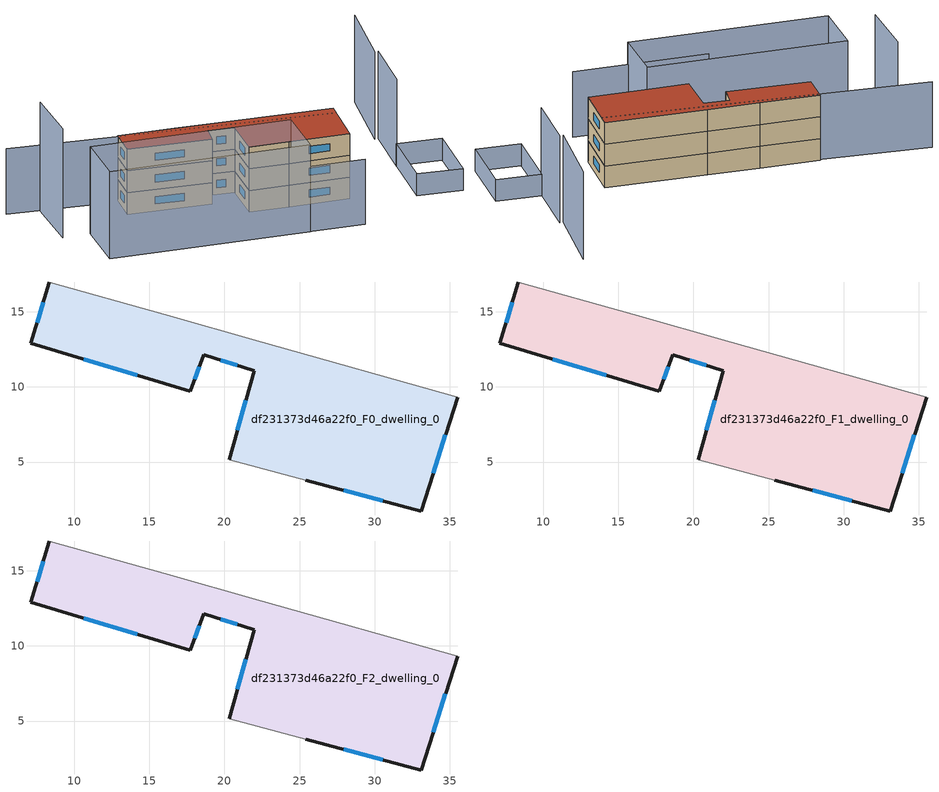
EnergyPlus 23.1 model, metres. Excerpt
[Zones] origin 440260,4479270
df231373d46a22f0_F0_dwelling_0
 floor ground (EU_floor_Construction): 35.52,9.31 33.09,1.74 25.41,3.79 20.32,5.16 21.97,11.09 18.63,12.14 17.72,9.71 7.11,12.91 8.34,16.99 15.96,14.83 22.52,12.99 z0
 wall outside (EU_wall_Construction): 8.34,16.99 7.11,12.91 17.72,9.71 18.63,12.14 21.97,11.09 20.32,5.16 / 25.41,3.79 33.09,1.74 35.52,9.31 z0:3
 wall adiabatic (EU_wall_Construction): 35.52,9.31 22.52,12.99 15.96,14.83 8.34,16.99 / 20.32,5.16 25.41,3.79 z0:3
 window (EU_Window_Construction): 18.02,10.52 18.33,11.34 / 10.63,11.85 14.21,10.77 / 7.93,15.64 7.52,14.27 / 33.9,4.25 34.72,6.8 / 27.95,3.11 30.54,2.42 / 21.42,9.12 20.87,7.12 / 19.74,11.79 20.86,11.44 z0.99:2.01
df231373d46a22f0_F1_dwelling_0
 floor to df231373d46a22f0_F0_dwelling_0 (EU_floor_Construction): 35.52,9.31 33.09,1.74 25.41,3.79 20.32,5.16 21.97,11.09 18.63,12.14 17.72,9.71 7.11,12.91 8.34,16.99 15.96,14.83 22.52,12.99 z3
 wall outside (EU_wall_Construction): 8.34,16.99 7.11,12.91 17.72,9.71 18.63,12.14 21.97,11.09 20.32,5.16 / 25.41,3.79 33.09,1.74 35.52,9.31 z3:6
 wall adiabatic (EU_wall_Construction): 35.52,9.31 22.52,12.99 15.96,14.83 8.34,16.99 / 20.32,5.16 25.41,3.79 z3:6
 window (EU_Window_Construction): 18.02,10.52 18.33,11.34 / 10.63,11.85 14.21,10.77 / 7.93,15.64 7.52,14.27 / 33.9,4.25 34.72,6.8 / 27.95,3.11 30.54,2.42 / 21.42,9.12 20.87,7.12 / 19.74,11.79 20.86,11.44 z3.99:5.01
df231373d46a22f0_F2_dwelling_0
 floor to df231373d46a22f0_F1_dwelling_0 (EU_floor_Construction): 35.52,9.31 33.09,1.74 25.41,3.79 20.32,5.16 21.97,11.09 18.63,12.14 17.72,9.71 7.11,12.91 8.34,16.99 15.96,14.83 22.52,12.99 z6
 wall outside (EU_wall_Construction): 8.34,16.99 7.11,12.91 17.72,9.71 18.63,12.14 21.97,11.09 20.32,5.16 / 25.41,3.79 33.09,1.74 35.52,9.31 z6:9
 wall adiabatic (EU_wall_Construction): 35.52,9.31 22.52,12.99 15.96,14.83 8.34,16.99 / 20.32,5.16 25.41,3.79 z6:9
 window (EU_Window_Construction): 18.02,10.52 18.33,11.34 / 10.63,11.85 14.21,10.77 / 7.93,15.64 7.52,14.27 / 33.9,4.25 34.72,6.8 / 27.95,3.11 30.54,2.42 / 21.42,9.12 20.87,7.12 / 19.74,11.79 20.86,11.44 z6.99:8.01
 roof outside (EU_roof_Construction): 33.09,1.74 35.52,9.31 22.52,12.99 15.96,14.83 8.34,16.99 7.11,12.91 17.72,9.71 18.63,12.14 21.97,11.09 20.32,5.16 25.41,3.79 z9
shading: 40.67,-2 43.44,7.04 / 43.44,7.04 49.19,5.28 / 49.19,5.28 46.42,-3.76 / 46.42,-3.76 40.67,-2 z0:3; 43.35,6.75 45.96,15.11 / 45.53,15.21 49.42,25.86 / 0.09,10.57 25.57,3.76 / 25.57,3.76 23.52,-3.9 / 23.52,-3.9 -1.96,2.91 / -1.96,2.91 0.09,10.57 z0:12; 13.3,-1.07 30.56,-5.78 / 35.07,7.91 -5.59,21.25 z0:9; -1.46,19.71 -3.44,11.43 z0:15
[Building]
EU S2 Campaign: North Axis=0; Terrain=City; Solar Distribution=FullExterior
[Site:Location]
Madrid: Latitude=40.5; Longitude=-3.5; Time Zone=1; Elevation=609
[SizingPeriod:WeatherFileDays]
AnnualSizingPeriod: Begin Month=1; Begin Day of Month=1; End Month=12; End Day of Month=31; Day of Week for Start Day=Monday; Use Weather File Daylight Saving Period=No; Use Weather File Rain and Snow Indicators=No
[MATERIAL]
EU_InternalMass_Material: Roughness=MediumRough; Thickness=0.1; Conductivity=1; Density=1800; Specific Heat=900; Thermal Absorptance=0.9; Solar Absorptance=0.7; Visible Absorptance=0.7
[MATERIAL:NOMASS] Roughness=MediumRough; Thermal Absorptance=0.9; Solar Absorptance=0.7; Visible Absorptance=0.7
Name | Thermal Resistance
EU_wall_NoMass | 0.609216
EU_roof_NoMass | 0.513268
EU_floor_NoMass | 0.568163
[WINDOWMATERIAL:SIMPLEGLAZINGSYSTEM]
EU_Window_SimpleGlazing: UFactor=5.50606; Solar Heat Gain Coefficient=0.85; Visible Transmittance=0.85
[CONSTRUCTION]
EU_wall_Construction: EU_wall_NoMass
EU_roof_Construction: EU_roof_NoMass
EU_floor_Construction: EU_floor_NoMass
EU_Window_Construction: EU_Window_SimpleGlazing
EU_InternalMass_Construction: EU_InternalMass_Material
[ZONE] Type=1; Multiplier=1; Ceiling Height=autocalculate; Floor Area=autocalculate; Part of Total Floor Area=Yes
Name | Volume
df231373d46a22f0_F0_dwelling_0 | 489.249
df231373d46a22f0_F1_dwelling_0; df231373d46a22f0_F2_dwelling_0 | 489.248
[INTERNALMASS] Construction=EU_InternalMass_Construction; Surface Area=163.083
Name | Zone or ZoneList
df231373d46a22f0_F0_dwelling_0_EU_InternalMass | df231373d46a22f0_F0_dwelling_0
df231373d46a22f0_F1_dwelling_0_EU_InternalMass | df231373d46a22f0_F1_dwelling_0
df231373d46a22f0_F2_dwelling_0_EU_InternalMass | df231373d46a22f0_F2_dwelling_0
[OTHEREQUIPMENT] Fuel Type=Electricity; Design Level Calculation Method=Watts/Area; Power per Zone Floor Area=1; Fraction Latent=0; Fraction Radiant=0; Fraction Lost=0; Carbon Dioxide Generation Rate=0; EndUse Subcategory=EU_Step8_InternalGains
Name | Zone or ZoneList or Space or SpaceList | Schedule
EU_Step8_InternalGain_df231373d46a22f0_F0_dwelling_0_f000 | df231373d46a22f0_F0_dwelling_0 | EU_Step8_GainSchedule_df231373d46a22f0_F0_dwelling_0_f000
EU_Step8_InternalGain_df231373d46a22f0_F1_dwelling_0_f000 | df231373d46a22f0_F1_dwelling_0 | EU_Step8_GainSchedule_df231373d46a22f0_F1_dwelling_0_f000
EU_Step8_InternalGain_df231373d46a22f0_F2_dwelling_0_f000 | df231373d46a22f0_F2_dwelling_0 | EU_Step8_GainSchedule_df231373d46a22f0_F2_dwelling_0_f000
[ZONEVENTILATION:DESIGNFLOWRATE] Schedule=EU_AlwaysOn; Design Flow Rate Calculation Method=AirChanges/Hour; Air Changes per Hour=0.752966; Ventilation Type=Natural; Fan Pressure Rise=0; Fan Total Efficiency=1; Constant Term Coefficient=1; Temperature Term Coefficient=0; Velocity Term Coefficient=0; Velocity Squared Term Coefficient=0; Minimum Indoor Temperature=-100; Maximum Indoor Temperature=100; Delta Temperature=-100; Minimum Outdoor Temperature=-100; Maximum Outdoor Temperature=100; Maximum Wind Speed=40
Name | Zone or ZoneList or Space or SpaceList
EU_ConstantAir_df231373d46a22f0_F0_dwelling_0 | df231373d46a22f0_F0_dwelling_0
EU_ConstantAir_df231373d46a22f0_F1_dwelling_0 | df231373d46a22f0_F1_dwelling_0
EU_ConstantAir_df231373d46a22f0_F2_dwelling_0 | df231373d46a22f0_F2_dwelling_0
[HVACTEMPLATE:THERMOSTAT] Constant Heating Setpoint=20; Constant Cooling Setpoint=50
EU_HeatOnly_df231373d46a22f0_F0_dwelling_0; EU_HeatOnly_df231373d46a22f0_F1_dwelling_0; EU_HeatOnly_df231373d46a22f0_F2_dwelling_0
[HVACTEMPLATE:ZONE:IDEALLOADSAIRSYSTEM] System Availability Schedule=EU_AlwaysOn; Maximum Heating Supply Air Temperature=50; Minimum Cooling Supply Air Temperature=13; Maximum Heating Supply Air Humidity Ratio=0.0156; Minimum Cooling Supply Air Humidity Ratio=0.0077; Heating Limit=NoLimit; Cooling Limit=NoLimit; Heating Availability Schedule=EU_AlwaysOn; Cooling Availability Schedule=EU_CoolingOff; Dehumidification Control Type=ConstantSensibleHeatRatio; Cooling Sensible Heat Ratio=0.7; Dehumidification Setpoint=60; Humidification Control Type=None; Humidification Setpoint=30; Outdoor Air Method=None; Outdoor Air Flow Rate per Person=0.00944; Outdoor Air Flow Rate per Zone Floor Area=0; Outdoor Air Flow Rate per Zone=0; Demand Controlled Ventilation Type=None; Outdoor Air Economizer Type=NoEconomizer; Heat Recovery Type=None; Sensible Heat Recovery Effectiveness=0.7; Latent Heat Recovery Effectiveness=0.65
Name | Template Thermostat
df231373d46a22f0_F0_dwelling_0 | EU_HeatOnly_df231373d46a22f0_F0_dwelling_0
df231373d46a22f0_F1_dwelling_0 | EU_HeatOnly_df231373d46a22f0_F1_dwelling_0
df231373d46a22f0_F2_dwelling_0 | EU_HeatOnly_df231373d46a22f0_F2_dwelling_0
[SIZING:ZONE] Zone Cooling Design Supply Air Temperature Input Method=SupplyAirTemperature; Zone Cooling Design Supply Air Temperature=13; Zone Heating Design Supply Air Temperature Input Method=SupplyAirTemperature; Zone Heating Design Supply Air Temperature=50; Zone Cooling Design Supply Air Humidity Ratio=0.008; Zone Heating Design Supply Air Humidity Ratio=0.008; Cooling Design Air Flow Method=DesignDay; Cooling Design Air Flow Rate=0; Cooling Minimum Air Flow per Zone Floor Area=0.000762; Cooling Minimum Air Flow=0; Cooling Minimum Air Flow Fraction=0.2; Heating Design Air Flow Method=DesignDay; Heating Design Air Flow Rate=0; Heating Maximum Air Flow per Zone Floor Area=0.002032; Heating Maximum Air Flow=0.141576; Heating Maximum Air Flow Fraction=0.3; Account for Dedicated Outdoor Air System=No; Dedicated Outdoor Air System Control Strategy=NeutralSupplyAir; Dedicated Outdoor Air Low Setpoint Temperature for Design=autosize; Dedicated Outdoor Air High Setpoint Temperature for Design=autosize; Zone Load Sizing Method=Sensible Load Only No Latent Load; Zone Latent Cooling Design Supply Air Humidity Ratio Input Method=HumidityRatioDifference; Zone Cooling Design Supply Air Humidity Ratio Difference=0.005; Zone Latent Heating Design Supply Air Humidity Ratio Input Method=HumidityRatioDifference; Zone Humidification Design Supply Air Humidity Ratio Difference=0.005
df231373d46a22f0_F0_dwelling_0; df231373d46a22f0_F1_dwelling_0; df231373d46a22f0_F2_dwelling_0
[SCHEDULE:CONSTANT]
Name | Hourly Value
EU_AlwaysOn | 1
EU_CoolingOff | 0
[SCHEDULE:FILE] Column Number=1; Rows to Skip at Top=0; Number of Hours of Data=8760; Column Separator=Comma; Interpolate to Timestep=No; Minutes per Item=60; Adjust Schedule for Daylight Savings=Yes
Name | File
EU_Step8_GainSchedule_df231373d46a22f0_F0_dwelling_0_f000 | ../../schedules/df231373d46a22f0/df231373d46a22f0_F0_dwelling_0_f000_gain.csv
EU_Step8_GainSchedule_df231373d46a22f0_F1_dwelling_0_f000 | ../../schedules/df231373d46a22f0/df231373d46a22f0_F1_dwelling_0_f000_gain.csv
EU_Step8_GainSchedule_df231373d46a22f0_F2_dwelling_0_f000 | ../../schedules/df231373d46a22f0/df231373d46a22f0_F2_dwelling_0_f000_gain.csv
